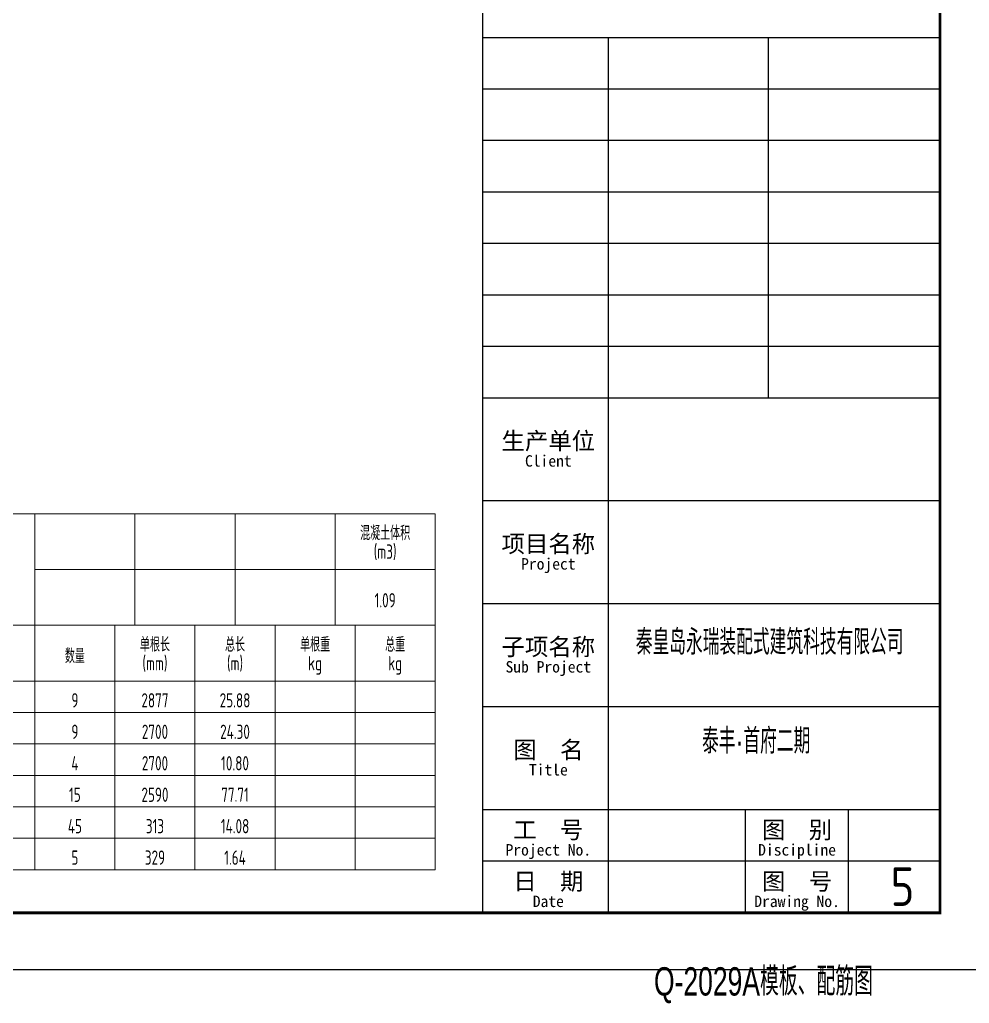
# Model space of a CAD drawing. Extents: x -85320 to 1679916, y -1321939 to 627.
# Drawn here: x 1184645 to 1201252, y -868455 to -851257 of the extents above; entities that cross this region are included whole.
import ezdxf
from ezdxf.enums import TextEntityAlignment as Align

# ---------------------------------------------------------------- set-up
doc = ezdxf.new("R2010")
doc.units = 0
doc.header["$LTSCALE"] = 1000
for name, color, linetype in [('BORDER', 7, 'Continuous'), ('TH', 7, 'Continuous'), ('图框文字', 7, 'Continuous'), ('打印线框', 7, 'Continuous'), ('拉模', 7, 'Continuous')]:
    doc.layers.add(name, color=color, linetype=linetype)
doc.layers.add('参数表文字', color=7, linetype='Continuous', lineweight=18)
doc.layers.add('参数表边线', color=253, linetype='Continuous', lineweight=18)
doc.styles.get("Standard").update_dxf_attribs({"font": 'gbenor.shx', "bigfont": 'gbcbig.shx'})
doc.styles.add('TSSD_Rein', font='Tssdeng.shx', dxfattribs={"width": 0.7, "bigfont": 'hztxt.shx'})
doc.styles.add('中西文等高字体', font='hztxt_e.shx', dxfattribs={"width": 0.7, "bigfont": 'hbhz.shx'})
doc.styles.add('设计院一', font='', dxfattribs={"width": 0.8})
doc.styles.get('设计院一').set_extended_font_data('SimSun')

# ---------------------------------------------------------------- blocks, each defined once
blk = doc.blocks.new('图框1')
at = {"color": 7}
for p, q in [((1425679, -783089), (1425679, -823089)), ((1433679, -783089), (1433679, -823089)), ((1433679, -823089), (1433679, -783089)), ((1433679, -783089), (1433679, -823089)), ((1433679, -823089), (1433679, -783089)), ((1433679, -807789), (1425679, -807789)), ((1427879, -814089), (1427879, -807789)), ((1430679, -814089), (1430679, -807789)), ((1433679, -808689), (1425679, -808689)), ((1433679, -809589), (1425679, -809589)), ((1433679, -810489), (1425679, -810489)), ((1433679, -811389), (1425679, -811389)), ((1433679, -812289), (1425679, -812289)), ((1433679, -813189), (1425679, -813189)), ((1433679, -814089), (1425679, -814089)), ((1427879, -823089), (1427879, -814089)), ((1433679, -814089), (1431691, -814089)), ((1433679, -815889), (1425679, -815889)), ((1433679, -817689), (1425679, -817689)), ((1433679, -819489), (1425679, -819489)), ((1433679, -821289), (1425679, -821289)), ((1430279, -823089), (1430279, -821289)), ((1432079, -823089), (1432079, -821289)), ((1433679, -822189), (1425679, -822189)), ((1425679, -823089), (1433679, -823089)), ((1425679, -823089), (1433679, -823089))]:
    blk.add_line(p, q, dxfattribs=at)
at = {"layer": 'BORDER', "const_width": 50}
blk.add_lwpolyline([(1377779, -823089), (1377779, -783089), (1433679, -783089), (1433679, -823089)], close=True, dxfattribs=at)
at = {"color": 7, "style": '设计院一'}
for s, height, p in [('生产单位', 300, (1426829, -814989)), ('Client', 200, (1426829, -815289)), ('项目名称', 300, (1426829, -816789)), ('Project', 200, (1426829, -817089)), ('子项名称', 300, (1426829, -818589)), ('Sub Project', 200, (1426829, -818889)), ('图  名', 300, (1426829, -820389)), ('Title', 200, (1426829, -820689)), ('工  号', 300, (1426829, -821789)), ('图  别', 300, (1431179, -821789)), ('Project No.', 200, (1426829, -822089)), ('Discipline', 200, (1431179, -822089)), ('日  期', 300, (1426829, -822689)), ('图  号', 300, (1431179, -822689)), ('Date', 200, (1426829, -822989)), ('Drawing No.', 200, (1431179, -822989))]:
    blk.add_text(s, height=height, dxfattribs=at).set_placement(p, align=Align.CENTER)
at = {"layer": 'TH', "color": 2, "style": '中西文等高字体', "width": 0.7}
for s, p in [('秦皇岛永瑞装配式建筑科技有限公司', (1428359, -818709)), ('泰丰·首府二期', (1429517, -820439))]:
    blk.add_text(s, height=440, dxfattribs=at).set_placement(p, align=Align.BOTTOM_LEFT)

msp = doc.modelspace()

# ---------------------------------------------------------------- linework, layer by layer
at = {"layer": '参数表边线', "lineweight": 18}
for p, q in [((1178510.621, -859894.829), (1184910.621, -859894.829)), ((1184910.621, -861844.829), (1184910.621, -859894.829)), ((1184910.621, -860869.829), (1184910.621, -859894.829)), ((1184910.621, -859894.829), (1186660.621, -859894.829)), ((1186660.621, -860869.829), (1186660.621, -859894.829)), ((1186660.621, -859894.829), (1188410.621, -859894.829)), ((1188410.621, -860869.829), (1188410.621, -859894.829)), ((1188410.621, -859894.829), (1190160.621, -859894.829)), ((1190160.621, -860869.829), (1190160.621, -859894.829)), ((1190160.621, -859894.829), (1191910.621, -859894.829)), ((1191910.621, -860869.829), (1191910.621, -859894.829)), ((1184910.621, -861844.829), (1184910.621, -860869.829)), ((1184910.621, -860869.829), (1186660.621, -860869.829)), ((1186660.621, -861844.829), (1186660.621, -860869.829)), ((1186660.621, -860869.829), (1188410.621, -860869.829)), ((1188410.621, -861844.829), (1188410.621, -860869.829)), ((1188410.621, -860869.829), (1190160.621, -860869.829)), ((1190160.621, -861844.829), (1190160.621, -860869.829)), ((1190160.621, -860869.829), (1191910.621, -860869.829)), ((1191910.621, -861844.829), (1191910.621, -860869.829)), ((1183510.621, -861844.829), (1184910.621, -861844.829)), ((1184910.621, -861844.829), (1186310.621, -861844.829)), ((1184910.621, -861844.829), (1184910.621, -862819.829)), ((1186310.621, -861844.829), (1187710.621, -861844.829)), ((1186310.621, -861844.829), (1186310.621, -862819.829)), ((1187710.621, -861844.829), (1189110.621, -861844.829)), ((1187710.621, -861844.829), (1187710.621, -862819.829)), ((1189110.621, -861844.829), (1190510.621, -861844.829)), ((1189110.621, -861844.829), (1189110.621, -862819.829)), ((1190510.621, -861844.829), (1191910.621, -861844.829)), ((1190510.621, -861844.829), (1190510.621, -862819.829)), ((1191910.621, -861844.829), (1191910.621, -862819.829)), ((1183510.621, -862819.829), (1184910.621, -862819.829)), ((1184910.621, -862819.829), (1186310.621, -862819.829)), ((1184910.621, -862819.829), (1184910.621, -863369.829)), ((1186310.621, -862819.829), (1187710.621, -862819.829)), ((1186310.621, -862819.829), (1186310.621, -863369.829)), ((1187710.621, -862819.829), (1189110.621, -862819.829)), ((1187710.621, -862819.829), (1187710.621, -863369.829)), ((1189110.621, -862819.829), (1190510.621, -862819.829)), ((1189110.621, -862819.829), (1189110.621, -863369.829)), ((1190510.621, -862819.829), (1191910.621, -862819.829)), ((1190510.621, -862819.829), (1190510.621, -863369.829)), ((1191910.621, -862819.829), (1191910.621, -863369.829)), ((1183510.621, -863369.829), (1184910.621, -863369.829)), ((1184910.621, -863369.829), (1186310.621, -863369.829)), ((1184910.621, -863369.829), (1184910.621, -863919.829)), ((1186310.621, -863369.829), (1187710.621, -863369.829)), ((1186310.621, -863369.829), (1186310.621, -863919.829)), ((1187710.621, -863369.829), (1189110.621, -863369.829)), ((1187710.621, -863369.829), (1187710.621, -863919.829)), ((1189110.621, -863369.829), (1190510.621, -863369.829)), ((1189110.621, -863369.829), (1189110.621, -863919.829)), ((1190510.621, -863369.829), (1191910.621, -863369.829)), ((1190510.621, -863369.829), (1190510.621, -863919.829)), ((1191910.621, -863369.829), (1191910.621, -863919.829)), ((1183510.621, -863919.829), (1184910.621, -863919.829)), ((1184910.621, -863919.829), (1186310.621, -863919.829)), ((1184910.621, -863919.829), (1184910.621, -864469.829)), ((1186310.621, -863919.829), (1187710.621, -863919.829)), ((1186310.621, -863919.829), (1186310.621, -864469.829)), ((1187710.621, -863919.829), (1189110.621, -863919.829)), ((1187710.621, -863919.829), (1187710.621, -864469.829)), ((1189110.621, -863919.829), (1190510.621, -863919.829)), ((1189110.621, -863919.829), (1189110.621, -864469.829)), ((1190510.621, -863919.829), (1191910.621, -863919.829)), ((1190510.621, -863919.829), (1190510.621, -864469.829)), ((1191910.621, -863919.829), (1191910.621, -864469.829)), ((1183510.621, -864469.829), (1184910.621, -864469.829)), ((1184910.621, -864469.829), (1186310.621, -864469.829)), ((1184910.621, -864469.829), (1184910.621, -865019.829)), ((1186310.621, -864469.829), (1187710.621, -864469.829)), ((1186310.621, -864469.829), (1186310.621, -865019.829)), ((1187710.621, -864469.829), (1189110.621, -864469.829)), ((1187710.621, -864469.829), (1187710.621, -865019.829)), ((1189110.621, -864469.829), (1190510.621, -864469.829)), ((1189110.621, -864469.829), (1189110.621, -865019.829)), ((1190510.621, -864469.829), (1191910.621, -864469.829)), ((1190510.621, -864469.829), (1190510.621, -865019.829)), ((1191910.621, -864469.829), (1191910.621, -865019.829)), ((1183510.621, -865019.829), (1184910.621, -865019.829)), ((1184910.621, -865019.829), (1186310.621, -865019.829)), ((1184910.621, -865019.829), (1184910.621, -865569.829)), ((1186310.621, -865019.829), (1187710.621, -865019.829)), ((1186310.621, -865019.829), (1186310.621, -865569.829)), ((1187710.621, -865019.829), (1189110.621, -865019.829)), ((1187710.621, -865019.829), (1187710.621, -865569.829)), ((1189110.621, -865019.829), (1190510.621, -865019.829)), ((1189110.621, -865019.829), (1189110.621, -865569.829)), ((1190510.621, -865019.829), (1191910.621, -865019.829)), ((1190510.621, -865019.829), (1190510.621, -865569.829)), ((1191910.621, -865019.829), (1191910.621, -865569.829)), ((1183510.621, -865569.829), (1184910.621, -865569.829)), ((1184910.621, -865569.829), (1186310.621, -865569.829)), ((1184910.621, -865569.829), (1184910.621, -866119.829)), ((1186310.621, -865569.829), (1187710.621, -865569.829)), ((1186310.621, -865569.829), (1186310.621, -866119.829)), ((1187710.621, -865569.829), (1189110.621, -865569.829)), ((1187710.621, -865569.829), (1187710.621, -866119.829)), ((1189110.621, -865569.829), (1190510.621, -865569.829)), ((1189110.621, -865569.829), (1189110.621, -866119.829)), ((1190510.621, -865569.829), (1191910.621, -865569.829)), ((1190510.621, -865569.829), (1190510.621, -866119.829)), ((1191910.621, -865569.829), (1191910.621, -866119.829)), ((1183510.621, -866119.829), (1184910.621, -866119.829)), ((1184910.621, -866119.829), (1186310.621, -866119.829)), ((1186310.621, -866119.829), (1187710.621, -866119.829)), ((1187710.621, -866119.829), (1189110.621, -866119.829)), ((1189110.621, -866119.829), (1190510.621, -866119.829)), ((1190510.621, -866119.829), (1191910.621, -866119.829))]:
    msp.add_line(p, q, dxfattribs=at)
at = {"layer": '打印线框', "color": 1}
msp.add_lwpolyline([(1142339.778, -867870.962), (1142339.778, -825870.962), (1201739.778, -825870.962), (1201739.778, -867870.962)], close=True, dxfattribs=at)

# ---------------------------------------------------------------- block references
at = {"layer": '拉模', "color": 3}
msp.add_blockref('图框1', (-232939.171, -43782.267), dxfattribs=at)

# ---------------------------------------------------------------- texts
at = {"layer": '参数表文字', "linetype": 'Continuous', "style": 'TSSD_Rein', "width": 0.7}
for s, p in [('混凝土体积', (1191035.621, -860432.329)), ('单根长', (1187010.621, -862382.329)), ('总长', (1188410.621, -862382.329)), ('单根重', (1189810.621, -862382.329)), ('总重', (1191210.621, -862382.329))]:
    msp.add_text(s, height=250, dxfattribs=at).set_placement(p, align=Align.BOTTOM_CENTER)
for s, p in [('(m3)', (1191035.621, -860432.329)), ('(mm)', (1187010.621, -862382.329)), ('(m)', (1188410.621, -862382.329)), ('kg', (1189810.621, -862382.329)), ('kg', (1191210.621, -862382.329))]:
    msp.add_text(s, height=250, dxfattribs=at).set_placement(p, align=Align.TOP_CENTER)
for s, p in [('1.09', (1191035.621, -861407.329)), ('数量', (1185610.621, -862382.329)), ('9', (1185610.621, -863157.329)), ('2877', (1187010.621, -863157.329)), ('25.88', (1188410.621, -863157.329)), ('9', (1185610.621, -863707.329)), ('2700', (1187010.621, -863707.329)), ('24.30', (1188410.621, -863707.329)), ('4', (1185610.621, -864257.329)), ('2700', (1187010.621, -864257.329)), ('10.80', (1188410.621, -864257.329)), ('15', (1185610.621, -864807.329)), ('2590', (1187010.621, -864807.329)), ('77.71', (1188410.621, -864807.329)), ('45', (1185610.621, -865357.329)), ('313', (1187010.621, -865357.329)), ('14.08', (1188410.621, -865357.329)), ('5', (1185610.621, -865907.329)), ('329', (1187010.621, -865907.329)), ('1.64', (1188410.621, -865907.329))]:
    msp.add_text(s, height=250, dxfattribs=at).set_placement(p, align=Align.MIDDLE_CENTER)
at = {"layer": '图框文字', "color": 2, "style": '中西文等高字体', "width": 0.7}
msp.add_text('Q-2029A模板、配筋图', height=495, dxfattribs=at).set_placement((1195737.28, -868467.255), align=Align.BOTTOM_LEFT)
at = {"layer": '拉模', "color": 3}
msp.add_text('5', height=673.843, dxfattribs=at).set_placement((1199873.634, -866751.841))

doc.saveas('drawing.dxf')
